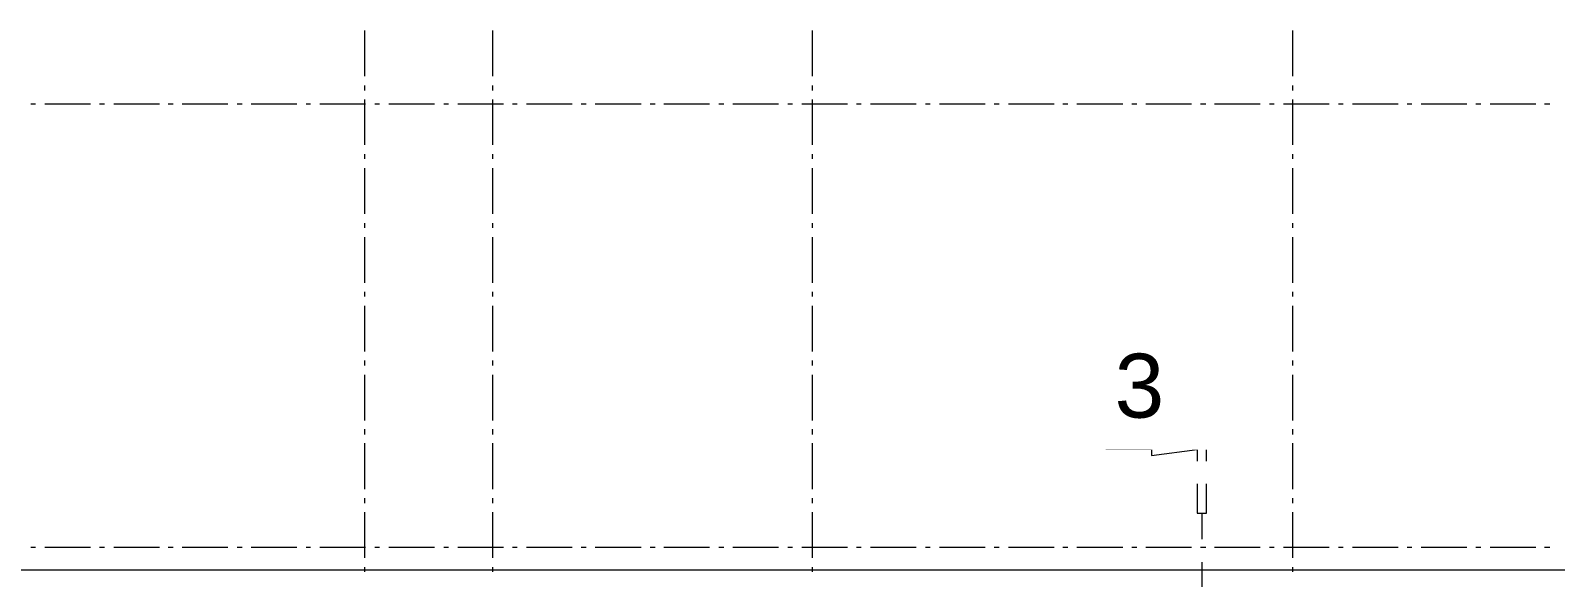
# Model space of a CAD drawing. Header units: millimetres. Extents: x -213911 to 415037, y -3642 to 107391.
# Drawn here: x -104679 to -87983, y 27081 to 33071 of the extents above; entities that cross this region are included whole.
import ezdxf

# ---------------------------------------------------------------- set-up
doc = ezdxf.new("R2010")
doc.units = ezdxf.units.MM
doc.layers.add('Оси', color=7, linetype='Continuous', lineweight=9)
doc.styles.get("Standard").update_dxf_attribs({"font": 'arial.ttf'})

msp = doc.modelspace()

# ---------------------------------------------------------------- linework, layer by layer
at = {"layer": 'Оси', "lineweight": 9}
for points in [[(-101018.4, 32571.2), (-101018.4, 33071.1)], [(-99616.2, 32571.2), (-99616.2, 33071.1)], [(-96117, 32571.2), (-96117, 33071.1)], [(-90859.7, 32571.2), (-90859.7, 33071.1)], [(-122034.9, 12402), (-117980.7, 12402), (-117980.7, 4645.2), (-81234.7, 4645.2), (-81234.7, 27161.4), (-86394.6, 27161.4), (-95083.3, 27161.4), (-113278.4, 27161.4), (-113278.4, 32867.8), (-122094.2, 32867.8), (-122094.2, 32465.3)], [(-101018.4, 32414.5), (-101018.4, 32469.5)], [(-99616.2, 32414.5), (-99616.2, 32469.5)], [(-96117, 32414.5), (-96117, 32469.5)], [(-90859.7, 32414.5), (-90859.7, 32469.5)], [(-104674.4, 32266.2), (-104623.5, 32266.2)], [(-104521.9, 32266.2), (-104022, 32266.2)], [(-103924.5, 32266.2), (-103869.5, 32266.2)], [(-103767.8, 32266.2), (-103267.9, 32266.2)], [(-103170.5, 32266.2), (-103115.4, 32266.2)], [(-103018, 32266.2), (-102518.1, 32266.2)], [(-102416.4, 32266.2), (-102361.3, 32266.2)], [(-102263.9, 32266.2), (-101764, 32266.2)], [(-101662.3, 32266.2), (-101611.5, 32266.2)], [(-101509.8, 32266.2), (-101009.9, 32266.2)], [(-101018.4, 31817.1), (-101018.4, 32317)], [(-100908.3, 32266.2), (-100857.4, 32266.2)], [(-100755.8, 32266.2), (-100255.9, 32266.2)], [(-100154.2, 32266.2), (-100103.4, 32266.2)], [(-100001.7, 32266.2), (-99501.8, 32266.2)], [(-99616.2, 31817.1), (-99616.2, 32317)], [(-99400.1, 32266.2), (-99349.3, 32266.2)], [(-99247.6, 32266.2), (-98747.7, 32266.2)], [(-98650.3, 32266.2), (-98595.2, 32266.2)], [(-98497.8, 32266.2), (-97993.7, 32266.2)], [(-97896.2, 32266.2), (-97841.2, 32266.2)], [(-97743.7, 32266.2), (-97243.8, 32266.2)], [(-97142.2, 32266.2), (-97087.1, 32266.2)], [(-96989.6, 32266.2), (-96489.8, 32266.2)], [(-96388.1, 32266.2), (-96337.3, 32266.2)], [(-96235.6, 32266.2), (-95735.7, 32266.2)], [(-96117, 31817.1), (-96117, 32317)], [(-95634, 32266.2), (-95583.2, 32266.2)], [(-95481.5, 32266.2), (-94981.6, 32266.2)], [(-94879.9, 32266.2), (-94829.1, 32266.2)], [(-94727.4, 32266.2), (-94227.6, 32266.2)], [(-94130.1, 32266.2), (-94075, 32266.2)], [(-93973.4, 32266.2), (-93473.5, 32266.2)], [(-93376, 32266.2), (-93321, 32266.2)], [(-93223.5, 32266.2), (-92719.4, 32266.2)], [(-92622, 32266.2), (-92566.9, 32266.2)], [(-92469.5, 32266.2), (-91969.6, 32266.2)], [(-91867.9, 32266.2), (-91812.8, 32266.2)], [(-91715.4, 32266.2), (-91215.5, 32266.2)], [(-91113.8, 32266.2), (-91063, 32266.2)], [(-90961.3, 32266.2), (-90461.4, 32266.2)], [(-90859.7, 31817.1), (-90859.7, 32317)], [(-90359.8, 32266.2), (-90308.9, 32266.2)], [(-90207.3, 32266.2), (-89707.4, 32266.2)], [(-89605.7, 32266.2), (-89554.9, 32266.2)], [(-89453.2, 32266.2), (-88953.3, 32266.2)], [(-88855.9, 32266.2), (-88800.8, 32266.2)], [(-88699.1, 32266.2), (-88199.2, 32266.2)], [(-88101.8, 32266.2), (-88046.7, 32266.2)], [(-101018.4, 31664.6), (-101018.4, 31715.5)], [(-101018.4, 31063.1), (-101018.4, 31563)], [(-99616.2, 31664.6), (-99616.2, 31715.5)], [(-99616.2, 31063.1), (-99616.2, 31563)], [(-96117, 31664.6), (-96117, 31715.5)], [(-96117, 31063.1), (-96117, 31563)], [(-90859.7, 31664.6), (-90859.7, 31715.5)], [(-90859.7, 31063.1), (-90859.7, 31563)], [(-101018.4, 30910.6), (-101018.4, 30961.4)], [(-99616.2, 30910.6), (-99616.2, 30961.4)], [(-96117, 30910.6), (-96117, 30961.4)], [(-90859.7, 30910.6), (-90859.7, 30961.4)], [(-101018.4, 30309), (-101018.4, 30808.9)], [(-99616.2, 30309), (-99616.2, 30808.9)], [(-96117, 30309), (-96117, 30808.9)], [(-90859.7, 30309), (-90859.7, 30808.9)], [(-101018.4, 30156.5), (-101018.4, 30207.3)], [(-101018.4, 29554.9), (-101018.4, 30054.8)], [(-99616.2, 30156.5), (-99616.2, 30207.3)], [(-99616.2, 29554.9), (-99616.2, 30054.8)], [(-96117, 30156.5), (-96117, 30207.3)], [(-96117, 29554.9), (-96117, 30054.8)], [(-90859.7, 30156.5), (-90859.7, 30207.3)], [(-90859.7, 29554.9), (-90859.7, 30054.8)], [(-101018.4, 29402.4), (-101018.4, 29457.5)], [(-99616.2, 29402.4), (-99616.2, 29457.5)], [(-96117, 29402.4), (-96117, 29457.5)], [(-90859.7, 29402.4), (-90859.7, 29457.5)], [(-101018.4, 28800.9), (-101018.4, 29300.8)], [(-99616.2, 28800.9), (-99616.2, 29300.8)], [(-96117, 28800.9), (-96117, 29300.8)], [(-90859.7, 28800.9), (-90859.7, 29300.8)], [(-101018.4, 28648.4), (-101018.4, 28703.4)], [(-101018.4, 28046.8), (-101018.4, 28550.9)], [(-99616.2, 28648.4), (-99616.2, 28703.4)], [(-99616.2, 28046.8), (-99616.2, 28550.9)], [(-96117, 28648.4), (-96117, 28703.4)], [(-96117, 28046.8), (-96117, 28550.9)], [(-91804.4, 28356), (-91804.4, 28682.2), (-91906, 28682.2), (-91906, 28356)], [(-90859.7, 28648.4), (-90859.7, 28703.4)], [(-90859.7, 28046.8), (-90859.7, 28550.9)], [(-92405.9, 28483.1), (-92905.8, 28483.1)], [(-91906, 28106.1), (-91906, 27784.1), (-91804.4, 27784.1), (-91804.4, 28106.1)], [(-101018.4, 27894.3), (-101018.4, 27949.4)], [(-99616.2, 27894.3), (-99616.2, 27949.4)], [(-96117, 27894.3), (-96117, 27949.4)], [(-90859.7, 27894.3), (-90859.7, 27949.4)], [(-101018.4, 27297), (-101018.4, 27796.8)], [(-99616.2, 27297), (-99616.2, 27796.8)], [(-96117, 27297), (-96117, 27796.8)], [(-91855.2, 27784.1), (-91855.2, 27500.3)], [(-90859.7, 27297), (-90859.7, 27796.8)], [(-104674.4, 27411.3), (-104623.5, 27411.3)], [(-104521.9, 27411.3), (-104022, 27411.3)], [(-103924.5, 27411.3), (-103869.5, 27411.3)], [(-103767.8, 27411.3), (-103267.9, 27411.3)], [(-103170.5, 27411.3), (-103115.4, 27411.3)], [(-103018, 27411.3), (-102518.1, 27411.3)], [(-102416.4, 27411.3), (-102361.3, 27411.3)], [(-102263.9, 27411.3), (-101764, 27411.3)], [(-101662.3, 27411.3), (-101611.5, 27411.3)], [(-101509.8, 27411.3), (-101009.9, 27411.3)], [(-100908.3, 27411.3), (-100857.4, 27411.3)], [(-100755.8, 27411.3), (-100255.9, 27411.3)], [(-100154.2, 27411.3), (-100103.4, 27411.3)], [(-100001.7, 27411.3), (-99501.8, 27411.3)], [(-99400.1, 27411.3), (-99349.3, 27411.3)], [(-99247.6, 27411.3), (-98747.7, 27411.3)], [(-98650.3, 27411.3), (-98595.2, 27411.3)], [(-98497.8, 27411.3), (-97993.7, 27411.3)], [(-97896.2, 27411.3), (-97841.2, 27411.3)], [(-97743.7, 27411.3), (-97243.8, 27411.3)], [(-97142.2, 27411.3), (-97087.1, 27411.3)], [(-96989.6, 27411.3), (-96489.8, 27411.3)], [(-96388.1, 27411.3), (-96337.3, 27411.3)], [(-96235.6, 27411.3), (-95735.7, 27411.3)], [(-95634, 27411.3), (-95583.2, 27411.3)], [(-95481.5, 27411.3), (-94981.6, 27411.3)], [(-94879.9, 27411.3), (-94829.1, 27411.3)], [(-94727.4, 27411.3), (-94227.6, 27411.3)], [(-94130.1, 27411.3), (-94075, 27411.3)], [(-93973.4, 27411.3), (-93473.5, 27411.3)], [(-93376, 27411.3), (-93321, 27411.3)], [(-93223.5, 27411.3), (-92719.4, 27411.3)], [(-92622, 27411.3), (-92566.9, 27411.3)], [(-92469.5, 27411.3), (-91969.6, 27411.3)], [(-91867.9, 27411.3), (-91812.8, 27411.3)], [(-91715.4, 27411.3), (-91215.5, 27411.3)], [(-91113.8, 27411.3), (-91063, 27411.3)], [(-90961.3, 27411.3), (-90461.4, 27411.3)], [(-90359.8, 27411.3), (-90308.9, 27411.3)], [(-90207.3, 27411.3), (-89707.4, 27411.3)], [(-89605.7, 27411.3), (-89554.9, 27411.3)], [(-89453.2, 27411.3), (-88953.3, 27411.3)], [(-88855.9, 27411.3), (-88800.8, 27411.3)], [(-88699.1, 27411.3), (-88199.2, 27411.3)], [(-88101.8, 27411.3), (-88046.7, 27411.3)], [(-91855.2, 27250.4), (-91855.2, 26898.7)], [(-101018.4, 27144.5), (-101018.4, 27195.3)], [(-99616.2, 27144.5), (-99616.2, 27195.3)], [(-96117, 27144.5), (-96117, 27195.3)], [(-90859.7, 27144.5), (-90859.7, 27195.3)]]:
    msp.add_lwpolyline(points, dxfattribs=at)
msp.add_lwpolyline([(-92405.9, 28415.4), (-91906, 28483.1), (-92405.9, 28550.9)], close=True, dxfattribs=at)

# ---------------------------------------------------------------- next in the draw order: texts
at = {"insert": (-92810.2, 29176.4), "char_height": 700, "attachment_point": 4, "bg_fill": 3, "box_fill_scale": 1.5, "bg_fill_color": 256, "bg_fill_transparency": 0}
msp.add_mtext('3', dxfattribs=at)

doc.saveas('drawing.dxf')
